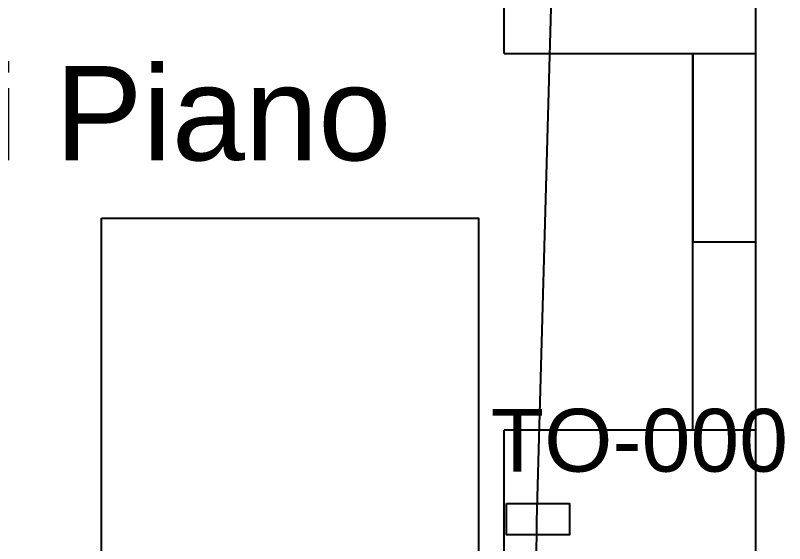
# Model space of a CAD drawing. Header units: millimetres. Extents: x -1911 to 4021, y -174 to 2851.
# Drawn here: x -376.7 to -254.3, y 718.5 to 802.6 of the extents above; entities that cross this region are included whole.
import ezdxf

# ---------------------------------------------------------------- set-up
doc = ezdxf.new("R2010")
doc.units = ezdxf.units.MM
doc.styles.get("Standard").update_dxf_attribs({"font": 'arial.ttf'})

msp = doc.modelspace()

# ---------------------------------------------------------------- linework, layer by layer
at = {"color": 0}
for p, q in [((-258.9, 1576.22), (-258.9, 476.22)), ((-298.9, 796.57), (-298.9, 1123.57)), ((-298.9, 796.57), (-258.9, 796.57)), ((-258.9, 736.57), (-298.9, 736.57)), ((-298.9, 661.65), (-298.9, 736.57)), ((-258.9, 736.57), (-268.9, 736.57))]:
    msp.add_line(p, q, dxfattribs=at)
at = {"color": 1}
for p, q in [((-290.84, 828.06), (-293.77, 722.11)), ((-293.77, 722.11), (-293.9, 699.22))]:
    msp.add_line(p, q, dxfattribs=at)
at = {"color": 2}
for p, q in [((-268.9, 736.57), (-268.9, 796.57)), ((-268.9, 796.57), (-268.9, 766.57)), ((-258.9, 796.57), (-258.9, 736.57)), ((-268.9, 766.57), (-258.9, 766.57))]:
    msp.add_line(p, q, dxfattribs=at)
msp.add_lwpolyline([(-363, 770.35), (-303, 770.35), (-303, 710.35), (-363, 710.35)], close=True)
at = {"color": 242, "true_color": 0xcd2027}
msp.add_lwpolyline([(-298.53, 724.93), (-288.53, 724.93), (-288.53, 719.93), (-298.53, 719.93)], close=True, dxfattribs=at)

# ---------------------------------------------------------------- texts
at = {"insert": (-476.43, 794.55), "char_height": 15, "attachment_point": 1}
msp.add_mtext_dynamic_manual_height_columns('\\A1;Armadio di Piano', width=306.6846, gutter_width=12.5, heights=[48.98], dxfattribs=at)
at = {"color": 242, "true_color": 0xcd2027, "insert": (-301.09, 739.99), "char_height": 10, "attachment_point": 1}
msp.add_mtext_dynamic_manual_height_columns('TO-000', width=50.3931, gutter_width=12.5, heights=[2.87], dxfattribs=at)

doc.saveas('drawing.dxf')
